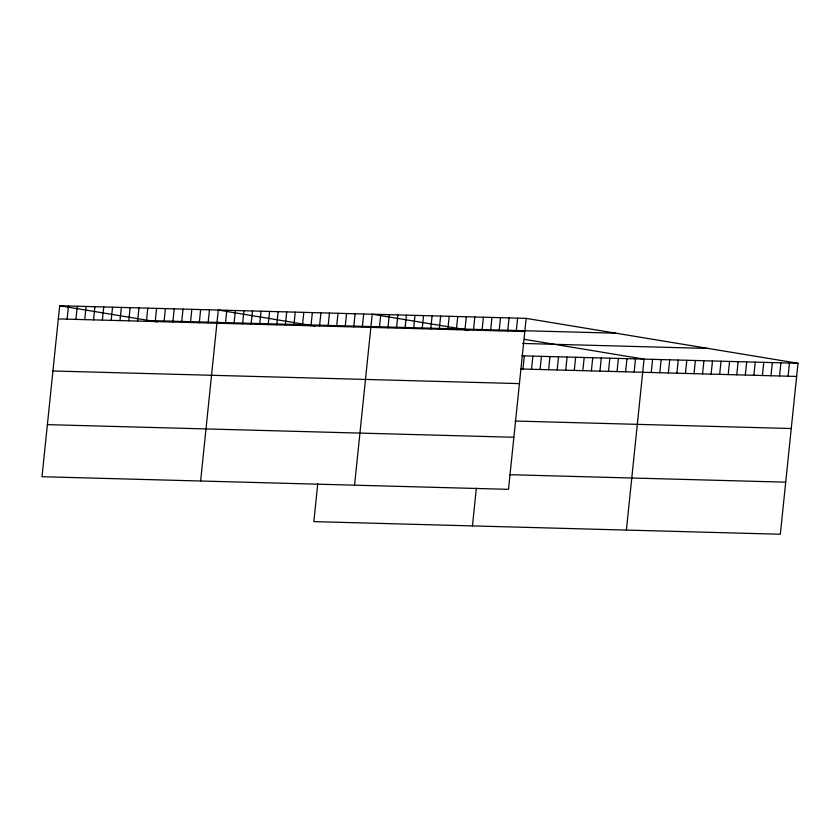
<?xml version="1.0" encoding="UTF-8"?>
<svg xmlns="http://www.w3.org/2000/svg" width="840" height="840" viewBox="0 0 840 840"><rect width="100%" height="100%" fill="white"/><g stroke="black" fill="none" stroke-linecap="round" stroke-linejoin="round"><path stroke-width="1.26" d="M526.166 318.381L59.672 305.76L42 476.721L508.494 489.342L526.166 318.381L798 363.279L780.328 534.24L313.834 521.619L317.741 483.872M67.116 319.147L68.481 305.991M75.925 319.389L77.291 306.233M84.745 319.631L86.1 306.474M93.555 319.872L94.91 306.705M102.364 320.103L103.73 306.947M111.174 320.344L112.539 307.188M119.984 320.586L121.349 307.43M128.804 320.817L130.158 307.661M137.613 321.058L138.968 307.902M146.422 321.3L147.787 308.144M155.232 321.531L156.597 308.375M164.041 321.772L165.406 308.616M172.862 322.014L174.216 308.858M181.671 322.256L183.026 309.099M190.481 322.487L191.846 309.33M199.29 322.728L200.655 309.572M208.1 322.969L209.465 309.813M200.613 481.005L218.274 310.044L314.916 326.014M225.466 323.431L226.832 310.275M234.024 323.663L235.379 310.506M242.571 323.894L243.936 310.737M251.129 324.135L252.483 310.979M259.675 324.366L261.041 311.209M268.233 324.597L269.588 311.441M276.78 324.828L278.145 311.671M285.338 325.059L286.692 311.903M293.885 325.29L295.25 312.133M302.442 325.521L303.796 312.365M310.989 325.752L312.354 312.596M319.546 325.983L320.901 312.827M328.094 326.214L329.459 313.058M336.651 326.445L338.006 313.288M345.198 326.676L346.563 313.519M353.756 326.907L355.11 313.75M362.303 327.138L363.668 313.981M354.554 485.173L372.215 314.213L468.856 330.173M379.418 327.6L380.772 314.444M387.965 327.831L389.33 314.675M396.522 328.062L397.877 314.906M405.069 328.293L406.434 315.137M413.627 328.524L414.981 315.368M422.173 328.755L423.538 315.599M430.731 328.986L432.086 315.83M439.278 329.217L440.643 316.06M447.836 329.448L449.19 316.292M456.382 329.679L457.748 316.522M464.94 329.91L466.294 316.754M473.487 330.151L474.852 316.995M482.044 330.382L483.399 317.226M490.592 330.614L491.957 317.457M472.447 525.913L476.343 488.156M499.149 330.844L500.504 317.688M507.696 331.076L509.061 317.919M516.254 331.306L517.608 318.15M522.963 369.033L524.317 355.877M531.51 369.264L532.875 356.108M540.067 369.495L541.422 356.339M548.625 369.726L549.98 356.57M557.172 369.957L558.537 356.8M565.73 370.188L567.084 357.031M574.276 370.419L575.642 357.262M582.834 370.65L584.188 357.494M591.381 370.881L592.746 357.725M599.938 371.123L601.293 357.966M608.486 371.354L609.851 358.197M617.043 371.584L618.398 358.428M625.59 371.816L626.955 358.659M634.148 372.046L635.502 358.89M626.388 530.082L644.059 359.121L524.307 339.339M651.252 372.508L652.606 359.352M659.799 372.74L661.164 359.583M668.356 372.971L669.711 359.814M676.904 373.202L678.269 360.045M685.461 373.433L686.816 360.276M694.008 373.663L695.373 360.507M702.566 373.894L703.92 360.738M711.113 374.126L712.477 360.969M719.67 374.356L721.025 361.2M728.217 374.588L729.582 361.431M736.775 374.819L738.129 361.662M745.322 375.05L746.687 361.893M753.879 375.281L755.234 362.124M762.426 375.512L763.791 362.355M770.984 375.743L772.338 362.586M779.53 375.974L780.896 362.817M788.088 376.205L789.443 363.048M149.373 320.576L615.867 333.197M58.307 318.917L524.801 331.538M522.585 343.445L708.299 348.464M521.881 355.814L798 363.279M520.517 368.97L796.646 376.435M52.931 370.986L519.424 383.607M515.141 421.04L791.259 428.516M47.387 424.641L513.881 437.262M509.596 474.695L785.715 482.171M59.672 305.76L157.458 321.909"/></g></svg>
